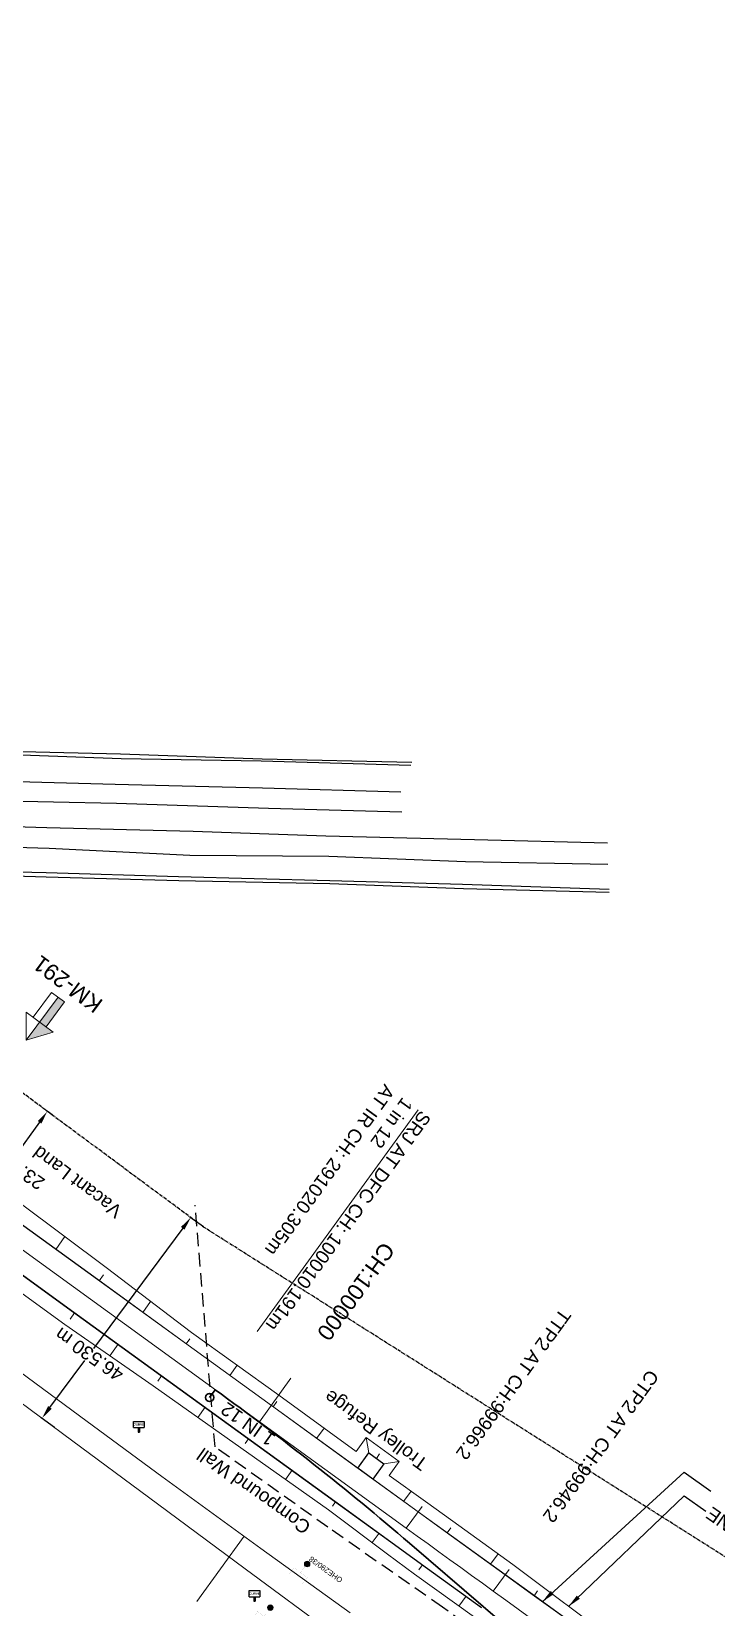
# Model space of a CAD drawing. Header units: metres. Extents: x 644418 to 1306172, y 3366650 to 6747308.
# Drawn here: x 652071.9 to 652199.5, y 3374377.9 to 3374671.5 of the extents above; entities that cross this region are included whole.
import ezdxf
from ezdxf.enums import TextEntityAlignment as Align

# ---------------------------------------------------------------- set-up
doc = ezdxf.new("R2010")
doc.units = ezdxf.units.M
doc.header["$MEASUREMENT"] = 0
doc.linetypes.add('CENTER', pattern=[2, 1.25, -0.25, 0.25, -0.25])
doc.linetypes.add('DASHED', pattern=[0.75, 0.5, -0.25])
doc.layers.get('Defpoints').update_dxf_attribs({"lineweight": 0})
for name, color, linetype, lineweight in [('BOUNDARY DIMENTION', 10, 'Continuous', 0), ('Cardinal_Leader', 10, 'Continuous', 0), ('Existing Chainage', 7, 'Continuous', 0), ('Existing IR Track', 143, 'Continuous', 0), ('KM STONE', 7, 'Continuous', 0), ('OHE MAST', 8, 'Continuous', 0), ('OHE MAST TEXT', 8, 'Continuous', 0), ('Proposed Chainage', 10, 'Continuous', 0), ('PROPOSED DFCC TOE LINE', 239, 'Continuous', 0), ('PROPOSED DFCC TOE SLOPES', 239, 'Continuous', 0), ('PROPOSED DFCC TRACK', 1, 'Continuous', 0), ('Proposed TPTC Chainages', 1, 'Continuous', 0), ('TEMPORARY CONNECTION', 6, 'Continuous', 0)]:
    doc.layers.add(name, color=color, linetype=linetype, lineweight=lineweight)
for name, color, linetype in [('COMPOUND_WALL', 251, 'Continuous'), ('CURVE_DETAILS', 251, 'Continuous'), ('DFCC Boundary', 6, 'CENTER'), ('GRILL', 251, 'Continuous'), ('PROPOSED DFCC FORMATION LINE', 187, 'Continuous'), ('PROPOSED FORMATION LINE - PLAN', 187, 'Continuous'), ('Side Details', 251, 'Continuous'), ('SUB_ROAD_CENTRE', 34, 'Continuous'), ('SUB_ROAD_EDGE', 34, 'Continuous'), ('TOPO_TEXT', 251, 'Continuous'), ('Trolley Refuse', 10, 'Continuous')]:
    doc.layers.add(name, color=color, linetype=linetype)
doc.styles.add('NB', font='swissbo.ttf', dxfattribs={"height": 1.5})
doc.styles.get("Standard").update_dxf_attribs({"font": 'arial.ttf'})
doc.styles.add('Style-Arial', font='arial.ttf')
doc.dimstyles.new('DIM', dxfattribs={"dimtxt": 2.5, "dimasz": 2.5, "dimexe": 0.18, "dimexo": 0.0625, "dimgap": 0.09, "dimtad": 0, "dimtih": 1, "dimtoh": 1, "dimdec": 3, "dimzin": 0, "dimdsep": 46, "dimtxsty": 'Standard', "dimcen": 0.09, "dimadec": 0, "dimazin": 0, "dimtfac": 1, "dimtdec": 3, "dimtofl": 0, "dimtmove": 0, "dimatfit": 3, "dimfxl": 1, "dimtolj": 1, "dimtzin": 0, "dimarcsym": 0})
doc.dimstyles.new('ISO-25', dxfattribs={"dimtxt": 2.5, "dimasz": 2.5, "dimexe": 1.25, "dimexo": 0.625, "dimtad": 1, "dimtxsty": 'Standard', "dimcen": 2.5, "dimadec": 0, "dimazin": 0, "dimtfac": 1, "dimtmove": 0, "dimatfit": 3, "dimfxl": 1, "dimarcsym": 0})

# ---------------------------------------------------------------- blocks, each defined once
blk = doc.blocks.new('CURVE')
for p, q in [((-0.98, 0.82), (-0.98, 1.98)), ((-0.98, 1.98), (0.98, 1.98)), ((-0.98, 0.82), (0.98, 0.82)), ((-0.13, 0.82), (-0.13, 0)), ((-0.13, 0), (0.13, 0)), ((0.13, 0.82), (0.13, 0)), ((0.98, 1.98), (0.98, 0.82))]:
    blk.add_line(p, q)
at = {"style": 'NB', "width": 1.025371}
blk.add_text('CURVE', height=0.4, dxfattribs=at).set_placement((0, 1.4), align=Align.MIDDLE)
blk = doc.blocks.new('OHE MAST')
h = blk.add_hatch(color=256)
edge = h.paths.add_edge_path()
edge.add_arc((0, 0), 0.514, 0, 360)
at = {"const_width": 0.01, "flags": 128}
for points in [[(1.5, 3.5), (1.5, 2), (-1.5, 2), (-1.5, 3.5)], [(0, 2), (0, 0)]]:
    blk.add_lwpolyline(points, dxfattribs=at)
blk.add_circle((0, 0), 0.514)
blk = doc.blocks.new('KM POST PLAN')
at = {"extrusion": (0, 0, -1)}
h = blk.add_hatch(color=256, dxfattribs=at)
h.paths.add_polyline_path([(0, -20), (0, -8.47), (3, -8.47), (3, -20)])
h.paths.add_polyline_path([(0, -8.47), (0, 0), (6.25, -8.47), (3, -8.47)], flags=16)
at = {"flags": 128}
for points in [[(0, 0), (-6.25, -8.47), (6.25, -8.47)], [(0, 0), (0, -20)], [(0, 0), (6.25, -8.47)], [(3, -8.47), (3, -20), (-3, -20), (-3, -8.47)]]:
    blk.add_lwpolyline(points, dxfattribs=at)
at = {"style": 'Style-Arial'}
blk.add_attdef('KM-POST', text='', height=6, dxfattribs=at).set_placement((0, -26, -263.95), align=Align.MIDDLE_CENTER)
blk = doc.blocks.new('*D1885')
at = {"layer": 'Defpoints', "color": 0, "linetype": 'Continuous', "ltscale": 0.5, "transparency": 16777216}
for p in [(652103.98, 3374448.79), (652073.88, 3374413.18), (652076.28, 3374411.41)]:
    blk.add_point(p, dxfattribs=at)
at = {"layer": 'DFCC Boundary', "color": 0, "linetype": 'Continuous', "lineweight": -2, "ltscale": 0.5, "transparency": 16777216}
for p, q in [((652103.93, 3374448.82), (652101.44, 3374450.67)), ((652100.09, 3374448.56), (652083.5, 3374426.17)), ((652075.37, 3374415.19), (652081.87, 3374423.97)), ((652076.23, 3374411.44), (652073.73, 3374413.29))]:
    blk.add_line(p, q, dxfattribs=at)
at = {"layer": 'DFCC Boundary', "color": 0, "linetype": 'Continuous', "ltscale": 0.5, "transparency": 16777216}
for points in [[(652099.76, 3374448.81), (652100.43, 3374448.31), (652101.58, 3374450.57)], [(652075.03, 3374415.44), (652075.7, 3374414.94), (652073.88, 3374413.18)]]:
    blk.add_solid(points, dxfattribs=at)
at = {"layer": 'DFCC Boundary', "color": 0, "linetype": 'Continuous', "ltscale": 0.5, "transparency": 16777216, "insert": (652082.69, 3374425.07), "char_height": 2.5, "attachment_point": 5, "rotation": 145}
blk.add_mtext('\\A1;46.530 m', dxfattribs=at)
blk = doc.blocks.new('*D1886')
at = {"layer": 'BOUNDARY DIMENTION', "color": 0, "lineweight": -2, "transparency": 16777216}
for p, q in [((652073.42, 3374468.31), (652068.78, 3374461.85)), ((652075.75, 3374469.72), (652074.74, 3374470.44)), ((652062.54, 3374453.17), (652067.18, 3374459.63)), ((652061.95, 3374450.52), (652060.94, 3374451.25))]:
    blk.add_line(p, q, dxfattribs=at)
at = {"layer": 'BOUNDARY DIMENTION', "color": 0, "transparency": 16777216}
for points in [[(652073.08, 3374468.55), (652073.76, 3374468.07), (652074.88, 3374470.34)], [(652062.2, 3374453.41), (652062.88, 3374452.93), (652061.08, 3374451.14)]]:
    blk.add_solid(points, dxfattribs=at)
at = {"layer": 'Defpoints', "color": 0, "transparency": 16777216}
for p in [(652074.88, 3374470.34), (652075.8, 3374469.68), (652062, 3374450.48)]:
    blk.add_point(p, dxfattribs=at)
at = {"layer": 'BOUNDARY DIMENTION', "color": 0, "transparency": 16777216, "insert": (652067.98, 3374460.74), "char_height": 2.5, "attachment_point": 5, "rotation": 145}
blk.add_mtext('\\A1;23.643 m', dxfattribs=at)

msp = doc.modelspace()

# ---------------------------------------------------------------- linework, layer by layer
at = {"layer": 'Cardinal_Leader', "lineweight": 0, "flags": 128}
for points in [[(652141.7306, 3374392.7036), (652144.6645, 3374396.7523)], [(652157.9322, 3374380.9747), (652160.8603, 3374385.0276)]]:
    msp.add_lwpolyline(points, dxfattribs=at)
at = {"layer": 'COMPOUND_WALL', "color": 88, "linetype": 'DASHED', "ltscale": 5}
msp.add_lwpolyline([(652199.075, 3374342.023), (652179.798, 3374355.142), (652148.442, 3374378), (652127.118, 3374392.892), (652106.106, 3374407.845), (652102.403, 3374452.897)], dxfattribs=at)
at = {"layer": 'DFCC Boundary', "ltscale": 0.5, "flags": 128}
msp.add_lwpolyline([(655695.597, 3371812.1897), (655640.8822, 3371912.823), (655580.0449, 3371996.7158), (655509.7792, 3372062.0857), (655426.9534, 3372113.9756), (655342.6069, 3372167.9462), (655257.8854, 3372221.2222), (655173.2688, 3372275.363), (655087.3459, 3372327.2788), (655002.8598, 3372380.6107), (654914.5097, 3372429.9473), (654741.1355, 3372529.4419), (654650.033, 3372576.4159), (654568.6995, 3372626.155), (654571.9877, 3372630.6369), (654391.4686, 3372756.327), (654377.1337, 3372736.8494), (654004.4289, 3373016.6995), (654007.7887, 3373020.6424), (653690.5739, 3373253.6486), (653690.5425, 3373253.6059), (653433.8132, 3373453.1485), (653440.7668, 3373462.5592), (653208.8394, 3373636.5534), (653216.1698, 3373646.5105), (653142.1983, 3373700.8896), (653053.6963, 3373771.1122), (652994.4341, 3373810.5255), (652929.3691, 3373859.5713), (652860.9168, 3373902.1103), (652749.6028, 3373984.4705), (652631.2396, 3374070.7175), (652636.2281, 3374078.1704), (652537.912, 3374145.7283), (652392.904, 3374241.2711), (652388.7719, 3374235.6812), (652308.569, 3374304.8076), (652315.9256, 3374314.7669), (652103.9815, 3374448.7876), (652083.1937, 3374464.1943), (652072.7494, 3374471.9329), (652052.3219, 3374487.0684), (652038.1897, 3374497.5387), (652024.0173, 3374508.0388), (652009.8347, 3374518.5254), (651995.6683, 3374529), (651981.7515, 3374539.2836), (651967.8828, 3374549.5317), (651954.6903, 3374559.2866), (651941.4997, 3374569.04), (651923.9377, 3374582.0168), (651906.3215, 3374595.0337), (651892.0868, 3374605.5547), (651877.7985, 3374616.1153), (651861.6288, 3374628.0564), (651845.5071, 3374639.9619), (651829.5757, 3374651.7544), (651824.7911, 3374655.296), (651813.6747, 3374663.5244), (651797.4592, 3374675.4968), (651792.6217, 3374679.0685), (651809.3453, 3374701.6999), (651798.0335, 3374710.0518), (651782.3495, 3374721.6444), (651766.6655, 3374733.2369), (651750.5163, 3374745.1875), (651734.3118, 3374757.179), (651717.3274, 3374769.6994), (651700.4625, 3374782.1317), (651684.6001, 3374793.8578), (651668.5938, 3374805.6902), (651652.6806, 3374817.4203), (651636.8173, 3374829.1137), (651620.9269, 3374840.8662), (651604.9647, 3374852.6718), (651588.7459, 3374864.6312), (651572.5882, 3374876.5455), (651556.6943, 3374888.2868), (651540.8409, 3374899.9983), (651524.5553, 3374912.0488), (651508.2568, 3374924.109), (651492.7938, 3374935.5157), (651477.3997, 3374946.8715), (651461.3291, 3374958.7436), (651445.2311, 3374970.6359), (651429.3555, 3374982.3615), (651413.4375, 3374994.1184), (651396.6322, 3375006.522), (651379.7761, 3375018.963), (651363.6644, 3375030.8565), (651352.7728, 3375038.8965), (651331.6522, 3375054.4784), (651315.7738, 3375066.1947), (651299.7306, 3375078.0412), (651283.6239, 3375089.9346), (651273.9044, 3375097.1057), (651264.2377, 3375104.2378), (651243.4187, 3375119.6324), (651222.5077, 3375135.095), (651201.5462, 3375150.5784), (651180.4926, 3375166.1298), (651161.7365, 3375179.9701), (651143.0969, 3375193.7244), (651126.6442, 3375205.9373), (651110.0563, 3375218.2505), (651088.7204, 3375233.9244), (651067.5473, 3375249.4788), (651049.4448, 3375262.8672), (651031.0656, 3375276.4601), (651013.3004, 3375289.5618), (650995.6557, 3375302.5748), (650975.556, 3375317.4171), (650955.4878, 3375332.2363), (650948.8014, 3375337.1771), (650951.4372, 3375340.7501), (650937.0874, 3375351.3535), (650916.0918, 3375366.8677), (650897.9224, 3375380.2929), (650879.805, 3375393.6796), (650866.8386, 3375403.2309), (650853.9116, 3375412.7532), (650835.5886, 3375426.289), (650817.2946, 3375439.8035), (650797.968, 3375454.1206), (650778.7222, 3375468.3781), (650760.7655, 3375481.6337), (650742.8011, 3375494.8949), (650723.0807, 3375509.4255), (650703.3693, 3375523.9495), (650688.6613, 3375534.8372), (650673.8463, 3375545.804), (650653.7938, 3375560.6295), (650633.6894, 3375575.4932), (650612.6421, 3375591.0542), (650592.0153, 3375606.3042), (650570.0328, 3375622.5591), (650548.5001, 3375638.4814), (650530.5234, 3375651.793), (650512.3606, 3375665.2423), (650494.7465, 3375678.2665), (650476.9008, 3375691.462), (650459.2976, 3375704.4721), (650441.3132, 3375717.7633), (650427.1261, 3375728.1319), (650413.8099, 3375737.864), (650402.677, 3375746.2697), (650389.8486, 3375755.6668), (650377.7322, 3375764.5425), (650360.7275, 3375777.1141), (650343.7744, 3375789.6482), (650325.0342, 3375803.5254), (650306.3109, 3375817.39), (650287.6225, 3375831.2124), (650268.717, 3375845.1957), (650250.337, 3375858.8009), (650231.8256, 3375872.5033), (650215.4559, 3375884.6355), (650199.261, 3375896.6381), (650189.9351, 3375903.5429), (650184.6476, 3375907.4517), (650170.3331, 3375918.0338), (650153.2211, 3375930.7288), (650135.9365, 3375943.5518), (650119.2313, 3375955.9159), (650102.3769, 3375968.3905), (650085.2738, 3375981.0461), (650068.2078, 3375993.6742), (650052.7787, 3376005.1011), (650037.4384, 3376016.4621), (650022.1728, 3376027.766), (650006.9632, 3376039.0283), (649974.7512, 3376062.8762), (649961.4537, 3376072.7117), (649948.2091, 3376082.508), (649944.476, 3376085.2722), (649918.728, 3376050.5341), (649909.4316, 3376057.4177), (649896.4092, 3376067.0604), (649893.7832, 3376069.0128), (649891.1645, 3376070.9437), (649888.4639, 3376072.9569), (649875.744, 3376082.3694), (649867.5551, 3376088.4016), (649853.4118, 3376098.8745), (649839.2513, 3376109.3603), (649829.0749, 3376116.9005), (649827.2194, 3376118.2675), (649818.0867, 3376125.0366), (649808.8566, 3376131.8779), (649793.2502, 3376143.4201), (649777.6288, 3376154.9733), (649763.6321, 3376165.3144), (649749.5741, 3376175.7007), (649733.9228, 3376187.2754), (649718.3343, 3376198.8036), (649705.3241, 3376208.4391), (649692.3703, 3376218.0327), (649678.0208, 3376228.6769), (649663.5747, 3376239.3366), (649646.4625, 3376252.0623), (649634.6272, 3376260.744), (649624.9192, 3376267.9946), (649615.0208, 3376275.3876), (649599.9831, 3376286.4834), (649588.9857, 3376294.598), (649590.032, 3376296.0132), (649586.1685, 3376298.8639), (649569.3593, 3376311.3207), (649552.641, 3376323.7102), (649537.2353, 3376335.0739), (649521.9792, 3376346.327), (649506.2408, 3376358.0035), (649490.3575, 3376369.7875), (649475.7578, 3376380.5673), (649461.1933, 3376391.3211), (649445.4753, 3376402.9572), (649429.8494, 3376414.5253), (649414.4906, 3376425.9209), (649378.3483, 3376452.6365), (649368.4603, 3376459.9984), (649352.6509, 3376471.6682), (649336.6992, 3376483.4434), (649322.3941, 3376494.1037), (649307.6557, 3376505.0862), (649290.8736, 3376517.4208), (649273.972, 3376529.8435), (649258.1992, 3376541.4854), (649242.2966, 3376553.2232), (649226.5432, 3376564.8634), (649210.8826, 3376576.435), (649195.2207, 3376588.0769), (649179.5326, 3376599.7383), (649164.9134, 3376610.5118), (649150.5177, 3376621.1205), (649135.415, 3376632.3287), (649120.2337, 3376643.5954), (649107.8929, 3376652.6743), (649095.5927, 3376661.7234), (649079.5687, 3376673.5769), (649063.4846, 3376685.4748), (649046.5651, 3376697.9756), (649029.6506, 3376710.4727), (649013.3465, 3376722.5351), (648996.9805, 3376734.6431), (648980.3936, 3376746.8979), (648963.6626, 3376759.259), (648946.7453, 3376771.7643), (648929.6945, 3376784.3682), (648913.5118, 3376796.3614), (648897.2206, 3376808.435), (648876.2496, 3376823.9678), (648855.1325, 3376839.6089), (648839.3985, 3376851.2044), (648823.6596, 3376862.8037), (648806.187, 3376875.7235), (648788.7814, 3376888.5937), (648772.4766, 3376900.6763), (648756.1277, 3376912.7915), (648748.6058, 3376918.3049), (648733.321, 3376929.6306), (648718.1841, 3376940.8501), (648694.1574, 3376958.9078), (648686.9154, 3376964.1595), (648685.9321, 3376964.8321), (648667.95, 3376978.2197), (648649.3198, 3376992.1471), (648633.5557, 3377003.8368), (648617.684, 3377015.6038), (648613.3865, 3377018.7718), (648613.1308, 3377018.4261), (648605.39, 3377024.1325), (648593.439, 3377032.9404), (648576.5994, 3377045.3816), (648559.8787, 3377057.7351), (648542.9247, 3377070.3132), (648525.9483, 3377082.908), (648511.3109, 3377093.7409), (648496.5572, 3377104.6599), (648477.562, 3377118.7172), (648458.5464, 3377132.7896), (648451.3349, 3377138.2101), (648435.5918, 3377149.862), (648422.1096, 3377159.9046), (648408.3664, 3377170.0637), (648394.6863, 3377180.1761), (648381.6588, 3377189.818), (648368.6059, 3377199.4787), (648354.1188, 3377210.196), (648339.6473, 3377220.9017), (648325.8166, 3377231.1386), (648311.9735, 3377241.3853), (648297.2469, 3377252.2824), (648283.6168, 3377262.3688), (648282.6002, 3377260.9951), (648281.5015, 3377261.8082), (648268.446, 3377271.4578), (648255.3849, 3377281.1115), (648243.3023, 3377290.0413), (648231.5826, 3377298.7116), (648230.1246, 3377299.843), (648216.137, 3377310.1827), (648202.3989, 3377320.3379), (648187.9045, 3377331.0225), (648173.4524, 3377341.7035), (648159.964, 3377351.7009), (648146.3755, 3377361.7726), (648132.3698, 3377372.1252), (648118.3132, 3377382.5155), (648104.5683, 3377392.6752), (648090.8453, 3377402.8186), (648079.0331, 3377411.5788), (648067.1746, 3377420.3734), (648052.1864, 3377431.461), (648037.1291, 3377442.5999), (648023.4384, 3377452.7367), (648009.6421, 3377462.9518), (647998.5681, 3377471.1475), (647977.6651, 3377486.6371), (647970.8013, 3377491.7424), (647954.3046, 3377504.0127), (647940.5645, 3377514.1537), (647927.1436, 3377524.0583), (647912.5029, 3377534.9198), (647897.7662, 3377545.8524), (647883.3488, 3377556.5286), (647868.9785, 3377567.1699), (647855.3948, 3377577.2425), (647841.7032, 3377587.3948), (647828.8284, 3377596.8277), (647815.9828, 3377606.2395), (647798.869, 3377618.9232), (647787.996, 3377626.9816), (647769.1212, 3377640.9619), (647756.6675, 3377650.183), (647742.624, 3377660.5991), (647728.5049, 3377671.0713), (647713.635, 3377682.0926), (647698.699, 3377693.1628), (647681.9918, 3377705.517), (647665.4025, 3377717.7839), (647652.0515, 3377727.6811), (647638.8028, 3377737.5025), (647625.2604, 3377747.546), (647611.724, 3377757.585), (647601.846, 3377764.9047), (647586.5632, 3377776.2354), (647574.9107, 3377784.8659), (647552.1318, 3377801.7377), (647544.5766, 3377807.3492), (647531.2096, 3377817.2774), (647518.7824, 3377826.4783), (647506.3678, 3377835.6698), (647493.0662, 3377845.5438), (647479.7149, 3377855.4547), (647466.3541, 3377865.3556), (647452.9886, 3377875.26), (647440.1702, 3377884.755), (647427.3392, 3377894.2595), (647421.9004, 3377898.2902), (647422.4016, 3377898.9655), (647413.1507, 3377905.8213), (647398.5546, 3377916.6386), (647385.2867, 3377926.4568), (647372.1159, 3377936.2032), (647357.4127, 3377947.1112), (647351.2811, 3377951.6601), (647330.0092, 3377967.4105), (647317.4471, 3377976.6964), (647304.414, 3377986.3606), (647291.335, 3377996.0589), (647278.7541, 3378005.3917), (647266.0777, 3378014.7954), (647252.9457, 3378024.4462), (647239.9839, 3378033.9719), (647225.7512, 3378044.5255), (647211.5179, 3378055.0796), (647196.511, 3378066.208), (647181.4966, 3378077.3419), (647167.7872, 3378087.5064), (647154.0498, 3378097.6917), (647140.7668, 3378107.5414), (647127.4862, 3378117.3893), (647113.2521, 3378127.9375), (647099.0375, 3378138.4713), (647085.0268, 3378148.8592), (647070.9977, 3378159.2608), (647056.5444, 3378169.9697), (647042.0873, 3378180.6814), (647027.5624, 3378191.4464), (647013.0728, 3378202.1851), (646999.864, 3378211.9684), (646986.6741, 3378221.7376), (646973.6148, 3378231.4185), (646960.4875, 3378241.1499), (646945.7953, 3378252.0414), (646931.0256, 3378262.9902), (646930.6274, 3378263.2852), (646951.9475, 3378292.0562)], dxfattribs=at)
at = {"layer": 'Existing Chainage', "color": 0, "linetype": 'Continuous', "lineweight": 13, "flags": 128}
msp.add_lwpolyline([(652102.7131, 3374379.063), (652111.539, 3374391.1916)], dxfattribs=at)
at = {"layer": 'Existing IR Track', "flags": 128}
for points in [[(651836.5668, 3374594.1114), (651852.8743, 3374582.0378), (651866.9938, 3374571.5999), (651881.3439, 3374560.9915), (651898.8485, 3374548.0555), (651916.1863, 3374535.2428), (651929.5892, 3374525.3357), (651942.8247, 3374515.5523), (651956.6715, 3374505.3364), (651970.3437, 3374495.2491), (651984.757, 3374484.6041), (651998.9188, 3374474.1449), (652013.0944, 3374463.6672), (652026.9881, 3374453.3978), (652047.6813, 3374438.1013), (652058.4777, 3374430.1206), (652082.3043, 3374412.5821), (652096.1881, 3374402.3625), (652114.6639, 3374388.9174), (652131.254, 3374376.9614)], [(651833.9874, 3374590.6265), (651850.1571, 3374578.6854), (651864.4303, 3374568.136), (651878.665, 3374557.615), (651896.2859, 3374544.5946), (651913.8479, 3374531.6178), (651927.0261, 3374521.8735), (651940.2187, 3374512.1186), (651954.0992, 3374501.8618), (651968.016, 3374491.5782), (651982.1711, 3374481.1119), (651996.3538, 3374470.6253), (652010.4904, 3374460.1517), (652024.6225, 3374449.6814), (652045.0486, 3374434.5469), (652055.4929, 3374426.8083), (652079.6037, 3374408.9389), (652093.7409, 3374398.4575), (652111.7375, 3374385.1323), (652128.5133, 3374372.73)]]:
    msp.add_lwpolyline(points, dxfattribs=at)
at = {"layer": 'GRILL', "linetype": 'Continuous'}
for points in [[(652142.7375, 3374535.3484, 273.706), (652114.8571, 3374535.9299, 274.383), (652088.5238, 3374536.8715, 274.872), (652062.1041, 3374537.4779, 275.417), (652042.5721, 3374538.1085, 275.711), (652021.1063, 3374538.63, 275.997), (651998.6673, 3374539.2986, 276.32), (651973.6598, 3374540.0301, 276.466), (651938.5545, 3374540.8576, 276.54), (651927.5415, 3374541.5282, 276.646), (651879.4023, 3374542.6976, 276.544), (651856.4655, 3374544.2978, 276.078), (651834.8903, 3374547.0795, 275.826), (651820.0623, 3374549.3397, 275.665), (651802.7724, 3374553.4173, 275.286), (651781.7969, 3374559.9322, 274.884), (651764.8122, 3374566.5329, 274.403), (651747.2083, 3374574.5436, 273.897), (651710.1455, 3374595.2632, 272.727), (651692.7315, 3374606.447, 272.211), (651672.5139, 3374619.3608, 271.501)], [(651834.773, 3374523.3101, 275.091), (651846.6416, 3374522.0919, 275.29), (651858.0343, 3374520.9106, 275.523), (651882.9031, 3374519.5807, 275.905), (651903.1897, 3374518.5995, 276.024), (651907.4402, 3374519.4054, 276.069), (651915.5194, 3374519.2939, 276.16), (651919.0616, 3374518.2876, 276.158), (651961.325, 3374518.7275, 275.772), (651975.6714, 3374518.2392, 275.759), (651995.3562, 3374517.829, 275.433), (651999.8653, 3374516.929, 275.45), (652021.8171, 3374515.6371, 275.144), (652022.7941, 3374515.6284, 275.134), (652050.4247, 3374514.7619, 274.687), (652074.6757, 3374514.0299, 274.336), (652099.3954, 3374513.373, 273.929), (652127.4954, 3374512.7594, 273.425), (652152.3993, 3374511.8481, 273.083), (652179.5153, 3374511.2022, 272.549)]]:
    msp.add_polyline3d(points, dxfattribs=at)
at = {"layer": 'Proposed Chainage', "lineweight": 0, "flags": 128}
msp.add_lwpolyline([(652120.2437, 3374420.6239), (652114.3758, 3374412.5265)], dxfattribs=at)
at = {"layer": 'PROPOSED DFCC FORMATION LINE', "lineweight": 0, "flags": 128}
for points in [[(652174.9619, 3374373.3268), (652165.185, 3374380.3644), (652160.1283, 3374384.0144), (652148.9845, 3374392.0784), (652143.9322, 3374395.7393), (652132.7899, 3374403.8136), (652116.5951, 3374415.5493), (652100.4003, 3374427.2851), (652084.2054, 3374439.0208), (652068.0106, 3374450.7565), (652054.0845, 3374460.8482)], [(652174.9911, 3374373.3674), (652165.2142, 3374380.405), (652160.1576, 3374384.0549), (652149.0138, 3374392.1189), (652143.9615, 3374395.7798), (652132.8193, 3374403.8541), (652116.6244, 3374415.5898), (652100.4296, 3374427.3256), (652084.2348, 3374439.0613), (652068.0399, 3374450.797), (652054.1139, 3374460.8887)], [(652155.7068, 3374377.8945), (652144.5551, 3374385.9643), (652139.502, 3374389.6257), (652128.3597, 3374397.7001), (652112.1649, 3374409.4358), (652095.97, 3374421.1715), (652079.7752, 3374432.9073), (652063.5804, 3374444.643), (652049.6543, 3374454.7346)], [(652155.7361, 3374377.935), (652144.5845, 3374386.0047), (652139.5313, 3374389.6662), (652128.389, 3374397.7405), (652112.1942, 3374409.4763), (652095.9994, 3374421.212), (652079.8045, 3374432.9477), (652063.6097, 3374444.6835), (652049.6836, 3374454.7751)]]:
    msp.add_lwpolyline(points, dxfattribs=at)
at = {"layer": 'PROPOSED DFCC TOE LINE', "lineweight": 0, "flags": 128}
for points in [[(652055.9467, 3374463.4179), (652069.8253, 3374453.2607), (652085.8279, 3374441.2597), (652101.7459, 3374429.142), (652118.0054, 3374417.4955), (652132.3861, 3374406.9655), (652134.2778, 3374409.5759), (652140.4139, 3374405.1292), (652138.5342, 3374402.5352), (652145.3308, 3374397.6693), (652150.3842, 3374394.0105), (652161.5415, 3374385.9704), (652166.51, 3374382.2018), (652176.1658, 3374375.0023)], [(652154.4351, 3374376.1344), (652143.2311, 3374384.1366), (652138.2448, 3374387.8908), (652127.2283, 3374396.1388), (652110.9063, 3374407.6991), (652094.5601, 3374419.2259), (652078.1161, 3374430.6178), (652061.9409, 3374442.3805), (652047.9758, 3374452.4183)], [(652134.7324, 3374406.7284), (652134.2778, 3374409.5759)], [(652137.5665, 3374404.6746), (652140.4139, 3374405.1292)]]:
    msp.add_lwpolyline(points, dxfattribs=at)
at = {"layer": 'PROPOSED DFCC TOE SLOPES', "flags": 128}
for points in [[(652076.4448, 3374444.6446), (652078.1594, 3374447.0106)], [(652084.5423, 3374438.7767), (652085.3506, 3374439.8922)], [(652079.9641, 3374432.8321), (652079.1211, 3374431.6688)], [(652092.6397, 3374432.9089), (652094.1179, 3374434.9488)], [(652088.0615, 3374426.9642), (652086.5001, 3374424.8095)], [(652100.7371, 3374427.041), (652101.4106, 3374427.9704)], [(652096.159, 3374421.0964), (652095.4401, 3374420.1043)], [(652108.8345, 3374421.1731), (652110.2138, 3374423.0765)], [(652104.2564, 3374415.2285), (652102.8943, 3374413.3489)], [(652116.9319, 3374415.3053), (652117.6365, 3374416.2775)], [(652112.3538, 3374409.3606), (652111.7105, 3374408.4729)], [(652125.0293, 3374409.4374), (652126.4094, 3374411.3418)], [(652120.4512, 3374403.4928), (652119.2282, 3374401.805)], [(652128.5486, 3374397.6249), (652127.9673, 3374396.8228)], [(652141.224, 3374397.7018), (652142.6113, 3374399.6163)], [(652136.646, 3374391.757), (652135.3921, 3374390.0266)], [(652136.6463, 3374391.7568), (652135.3924, 3374390.0264)], [(652149.3197, 3374391.8359), (652150.0196, 3374392.8024)], [(652144.744, 3374385.8893), (652144.0675, 3374384.9558)], [(652144.7478, 3374385.8866), (652144.072, 3374384.9526)], [(652157.4166, 3374385.9767), (652158.8265, 3374387.9269)], [(652152.8491, 3374380.0241), (652151.5338, 3374378.2065)], [(652152.854, 3374380.0206), (652151.5402, 3374378.202)], [(652165.5152, 3374380.1267), (652166.1757, 3374381.0427)]]:
    msp.add_lwpolyline(points, dxfattribs=at)
at = {"layer": 'PROPOSED DFCC TOE SLOPES', "linetype": 'Continuous', "lineweight": 0, "flags": 128}
msp.add_lwpolyline([(652136.1494, 3374405.7015), (652136.759, 3374406.5427)], dxfattribs=at)
at = {"layer": 'PROPOSED DFCC TRACK', "color": 12, "flags": 128}
msp.add_lwpolyline([(652307.5911, 3374275.7972, -0.00653317), (652157.9322, 3374380.9747), (652155.9059, 3374382.4392), (652153.8802, 3374383.9042), (652151.8549, 3374385.3698), (652149.8299, 3374386.8358), (652147.8051, 3374388.3022), (652145.7806, 3374389.7689), (652143.7561, 3374391.2358), (652141.7317, 3374392.7027), (652051.8841, 3374457.8117)], format="xyb", dxfattribs=at)
at = {"layer": 'SUB_ROAD_CENTRE', "linetype": 'Continuous'}
for points in [[(652140.6905, 3374529.7807, 273.732), (652114.9668, 3374530.5303, 274.297), (652087.533, 3374531.2157, 274.874), (652041.9863, 3374532.4929, 275.577), (652021.2394, 3374533.3467, 275.83), (651998.7006, 3374533.8438, 276.012), (651973.778, 3374534.3917, 276.14), (651939.0066, 3374535.6813, 276.243), (651880.3071, 3374537.0784, 276.314), (651856.3713, 3374538.7512, 276.026), (651834.825, 3374541.8849, 275.762), (651818.8054, 3374543.9158, 275.693), (651797.0472, 3374549.1578, 275.253), (651779.6398, 3374554.6744, 274.886), (651760.7227, 3374562.1135, 274.434), (651744.3204, 3374569.7898, 274.001), (651707.8167, 3374590.1116, 272.82), (651688.8434, 3374602.2078, 272.144), (651670.5121, 3374614.3003, 271.534), (651656.056, 3374623.914, 270.986), (651614.269, 3374651.041, 269.779), (651588.858, 3374667.544, 269.342)], [(651834.8358, 3374528.3779, 274.741), (651857.5423, 3374526.4504, 275.223), (651883.4813, 3374524.7159, 275.622), (651919.8952, 3374523.8637, 275.921), (651945.8929, 3374523.0762, 275.904), (651975.1904, 3374522.2712, 275.767), (651999.4347, 3374521.8505, 275.474), (652050.1035, 3374520.1262, 274.727), (652075.2022, 3374519.3463, 274.334), (652101.4369, 3374518.0563, 273.878), (652127.3037, 3374517.8829, 273.439), (652152.7547, 3374516.8778, 272.996), (652179.2517, 3374516.4147, 272.558)]]:
    msp.add_polyline3d(points, dxfattribs=at)
at = {"layer": 'SUB_ROAD_EDGE', "linetype": 'Continuous'}
for points in [[(651592.704, 3374671.221, 269.291), (651618.768, 3374654.834, 269.704), (651660.656, 3374627.12, 271.003), (651672.3833, 3374618.8913, 271.343), (651692.4656, 3374606.0839, 272.04), (651709.9367, 3374594.7411, 272.58), (651746.8791, 3374573.8493, 273.724), (651764.4374, 3374565.9728, 274.177), (651781.5404, 3374559.0097, 274.632), (651802.3937, 3374552.1915, 275.09), (651819.6869, 3374547.6965, 275.45), (651834.599, 3374545.2784, 275.617), (651856.4201, 3374542.1062, 275.881), (651882.4453, 3374540.3933, 276.292), (651916.9689, 3374539.3182, 276.302), (651938.5238, 3374538.9823, 276.231), (651973.7669, 3374538.0803, 276.082), (651998.6996, 3374537.946, 275.96), (652020.9934, 3374537.8724, 275.735), (652042.374, 3374537.8658, 275.671), (652063.2329, 3374536.9731, 275.179), (652088.6187, 3374536.0593, 274.723), (652114.6906, 3374535.616, 274.187), (652142.5677, 3374534.8284, 273.557)], [(651585.9, 3374660.489, 269.382), (651587.666, 3374660.221, 269.352), (651611.383, 3374646.509, 269.935), (651653.714, 3374620.005, 271.067), (651668.8624, 3374610.7317, 271.606), (651706.766, 3374586.4552, 272.969), (651742.027, 3374566.9548, 274.179), (651758.8554, 3374559.0516, 274.657), (651778.753, 3374551.2401, 275.119), (651796.2692, 3374545.712, 275.473), (651818.4753, 3374540.3155, 275.912), (651834.4586, 3374537.8394, 276.01), (651856.7977, 3374535.42, 276.203), (651881.9535, 3374533.7075, 276.409), (651916.6661, 3374532.5795, 276.398), (651940.5076, 3374531.8396, 276.396), (651975.302, 3374530.7291, 276.281), (651998.8128, 3374530.1383, 276.128), (652022.0418, 3374529.42, 275.935), (652041.7996, 3374528.9788, 275.698), (652064.2511, 3374528.2184, 275.376), (652087.7576, 3374527.727, 274.976), (652116.0798, 3374526.8145, 274.386), (652140.8786, 3374526.1182, 273.831)], [(652179.2241, 3374520.3031, 272.639), (652154.4041, 3374520.9178, 273.038), (652126.7394, 3374521.6137, 273.484), (652102.0065, 3374522.4431, 273.961), (652074.7629, 3374523.1422, 274.421), (652050.3998, 3374523.8881, 274.814), (652025.1367, 3374524.6687, 275.175), (651998.3212, 3374525.6755, 275.479), (651976.1573, 3374526.2928, 275.699), (651944.2499, 3374527.0568, 275.802), (651882.7403, 3374528.4978, 275.488), (651856.6888, 3374530.5991, 275.36), (651845.9839, 3374531.3275, 274.741), (651834.4031, 3374532.5012, 274.501)], [(651834.6554, 3374524.2755, 274.958), (651846.7355, 3374523.0326, 275.193), (651883.1521, 3374521.2386, 275.719), (651918.8805, 3374520.1053, 275.966), (651946.9785, 3374519.7708, 275.918), (651975.4445, 3374519.0953, 275.749), (651999.8776, 3374518.3494, 275.392), (652018.0275, 3374517.4637, 275.142), (652022.7729, 3374516.3654, 275.097), (652050.385, 3374515.3827, 274.688), (652074.6796, 3374514.8405, 274.317), (652099.3145, 3374514.1021, 273.858), (652127.5162, 3374513.3774, 273.352), (652152.2164, 3374512.6912, 272.981), (652179.4785, 3374511.7484, 272.477)]]:
    msp.add_polyline3d(points, dxfattribs=at)
at = {"layer": 'TEMPORARY CONNECTION', "flags": 128}
msp.add_lwpolyline([(652143.913, 3374470.6541), (652113.9832, 3374429.3521)], dxfattribs=at)
at = {"layer": 'TEMPORARY CONNECTION', "lineweight": 30, "flags": 128}
msp.add_lwpolyline([(652106.1237, 3374418.5064), (652105.105, 3374417.0493)], dxfattribs=at)
msp.add_lwpolyline([(652251.0607, 3374301.8286), (652249.3952, 3374302.9484, -0.02958254), (652197.2023, 3374342.7145), (652142.3198, 3374389.9091, 0.02078817), (652106.1237, 3374418.5064)], format="xyb", dxfattribs=at)
at = {"layer": 'TEMPORARY CONNECTION', "lineweight": 30}
msp.add_circle((652105.105, 3374417.0493), 0.7559, dxfattribs=at)
at = {"layer": 'Trolley Refuse'}
msp.add_lwpolyline([(652135.5127, 3374401.8405), (652132.6786, 3374403.8943), (652134.7324, 3374406.7284), (652137.5665, 3374404.6746)], close=True, dxfattribs=at)

# ---------------------------------------------------------------- block references
at = {"layer": 'CURVE_DETAILS', "linetype": 'Continuous'}
for p in [(652091.912, 3374410.617, 268.319), (652113.47, 3374379.125, 268.052)]:
    msp.add_blockref('CURVE', p, dxfattribs=at)
at = {"layer": 'KM STONE'}
ref = msp.add_blockref('KM POST PLAN', (652070.9322, 3374483.5798), dxfattribs=dict(at, xscale=0.4999999999999936, yscale=0.4999999999999936, zscale=0.4999999999999936, rotation=143.4637258557398))
ref.add_attrib('KM-POST', 'KM-291', dxfattribs={"layer": '0', "height": 3, "rotation": 143.463726, "style": 'Style-Arial'}).set_placement((652078.6715, 3374494.025), align=Align.MIDDLE_CENTER)
at = {"layer": 'OHE MAST', "color": 2, "rotation": 143.3908318566117}
for p in [(652123.258, 3374386.025), (652116.401, 3374377.905)]:
    msp.add_blockref('OHE MAST', p, dxfattribs=at)

# ---------------------------------------------------------------- texts
at = {"layer": 'OHE MAST TEXT'}
msp.add_text('OHE290/38', height=1, rotation=144, dxfattribs=at).set_placement((652126.7334, 3374384.9986), align=Align.MIDDLE_CENTER)
at = {"layer": 'Proposed Chainage', "lineweight": 0, "insert": (652126.1116, 3374428.2213), "char_height": 3, "attachment_point": 6, "rotation": 234.070692, "line_spacing_factor": 0.6, "style": 'Style-Arial'}
msp.add_mtext('CH:100000', dxfattribs=at)
at = {"layer": 'PROPOSED DFCC TOE LINE', "lineweight": 0}
msp.add_text('TOE LINE', height=2.5, rotation=144.971714, dxfattribs=at).set_placement((652198.7222, 3374396.8335), align=Align.RIGHT)
at = {"layer": 'Proposed TPTC Chainages', "lineweight": 0, "char_height": 2.5, "attachment_point": 6, "line_spacing_factor": 0.6, "style": 'Style-Arial'}
for s, insert, rotation in [('TTP2 AT CH:99966.2', (652151.8261, 3374405.9097), 234.070692), ('CTP2 AT CH:99946.2', (652168.0092, 3374394.1942), 234.152543)]:
    msp.add_mtext(s, dxfattribs=dict(at, insert=insert, rotation=rotation))
at = {"layer": 'Side Details'}
msp.add_text('Vacant Land', height=2.5, rotation=142.852901, dxfattribs=at).set_placement((652089.0357, 3374452.2713))
at = {"layer": 'TEMPORARY CONNECTION', "insert": (652142.07, 3374472.4233), "char_height": 2.5, "width": 50.385934, "attachment_point": 4, "rotation": 234.070692, "line_spacing_factor": 0.648, "style": 'Style-Arial'}
msp.add_mtext('\\pxsm1;SRJ AT DFC CH: 100010.191m \\P1 in 12\\P{\\C7;AT IR CH: 291020.305m}', dxfattribs=at)
at = {"layer": 'TEMPORARY CONNECTION', "insert": (652116.8415, 3374408.8252), "char_height": 2.5, "attachment_point": 4, "rotation": 144.807523, "line_spacing_factor": 0.60036, "style": 'Style-Arial'}
msp.add_mtext('1 IN 12', dxfattribs=at)
at = {"layer": 'TOPO_TEXT', "color": 88}
msp.add_text('Compound Wall', height=2.5, rotation=144.562787, dxfattribs=at).set_placement((652124.1671, 3374393.4343))
at = {"layer": 'Trolley Refuse', "style": 'Style-Arial'}
msp.add_text('Trolley Refuge', height=2.5, rotation=144, dxfattribs=at).set_placement((652145.9777, 3374405.2755))

# ---------------------------------------------------------------- dimensions: what is measured, and where the dimension line sits
at = {"layer": 'BOUNDARY DIMENTION'}
dim = msp.add_aligned_dim(p1=(652061.9963, 3374450.4838), p2=(652075.7962, 3374469.6821), distance=1.1255, dimstyle='DIM', override={"dimpost": ' m'}, dxfattribs=at)
dim.commit()
dim.dimension.update_dxf_attribs({"geometry": '*D1886', "text_midpoint": (652067.9823, 3374460.7399), "text_rotation": 145})
at = {"layer": 'DFCC Boundary', "linetype": 'Continuous', "ltscale": 0.5}
dim = msp.add_linear_dim(base=(652073.8766, 3374413.1835), p1=(652103.9815, 3374448.7876), p2=(652076.276, 3374411.4052), angle=233.45644, dimstyle='DIM', override={"dimpost": ' m', "dimtmove": 2}, dxfattribs=at)
dim.commit()
dim.dimension.update_dxf_attribs({"geometry": '*D1885', "text_midpoint": (652082.6864, 3374425.0704), "dimtype": 129, "text_rotation": 145})

# ---------------------------------------------------------------- leaders
at = {"layer": 'PROPOSED DFCC TOE LINE', "lineweight": 0}
msp.add_leader([(652171.9585, 3374378.1393), (652193.4633, 3374398.7241), (652197.4989, 3374395.8829)], dimstyle='ISO-25', override={"dimtxt": 3, "dimasz": 2.5, "dimgap": 0.625, "dimtad": 0, "dimdec": 3, "dimzin": 2, "dimtdec": 3}, dxfattribs=at)
at = {"layer": 'PROPOSED FORMATION LINE - PLAN', "lineweight": 0}
msp.add_leader([(652167.0595, 3374379.019), (652193.4451, 3374403.1508), (652198.4591, 3374399.6136)], dimstyle='ISO-25', override={"dimtxt": 3, "dimasz": 2.5, "dimgap": 0.625, "dimtad": 0, "dimdec": 3, "dimzin": 2, "dimtdec": 3}, dxfattribs=at)

doc.saveas('drawing.dxf')
